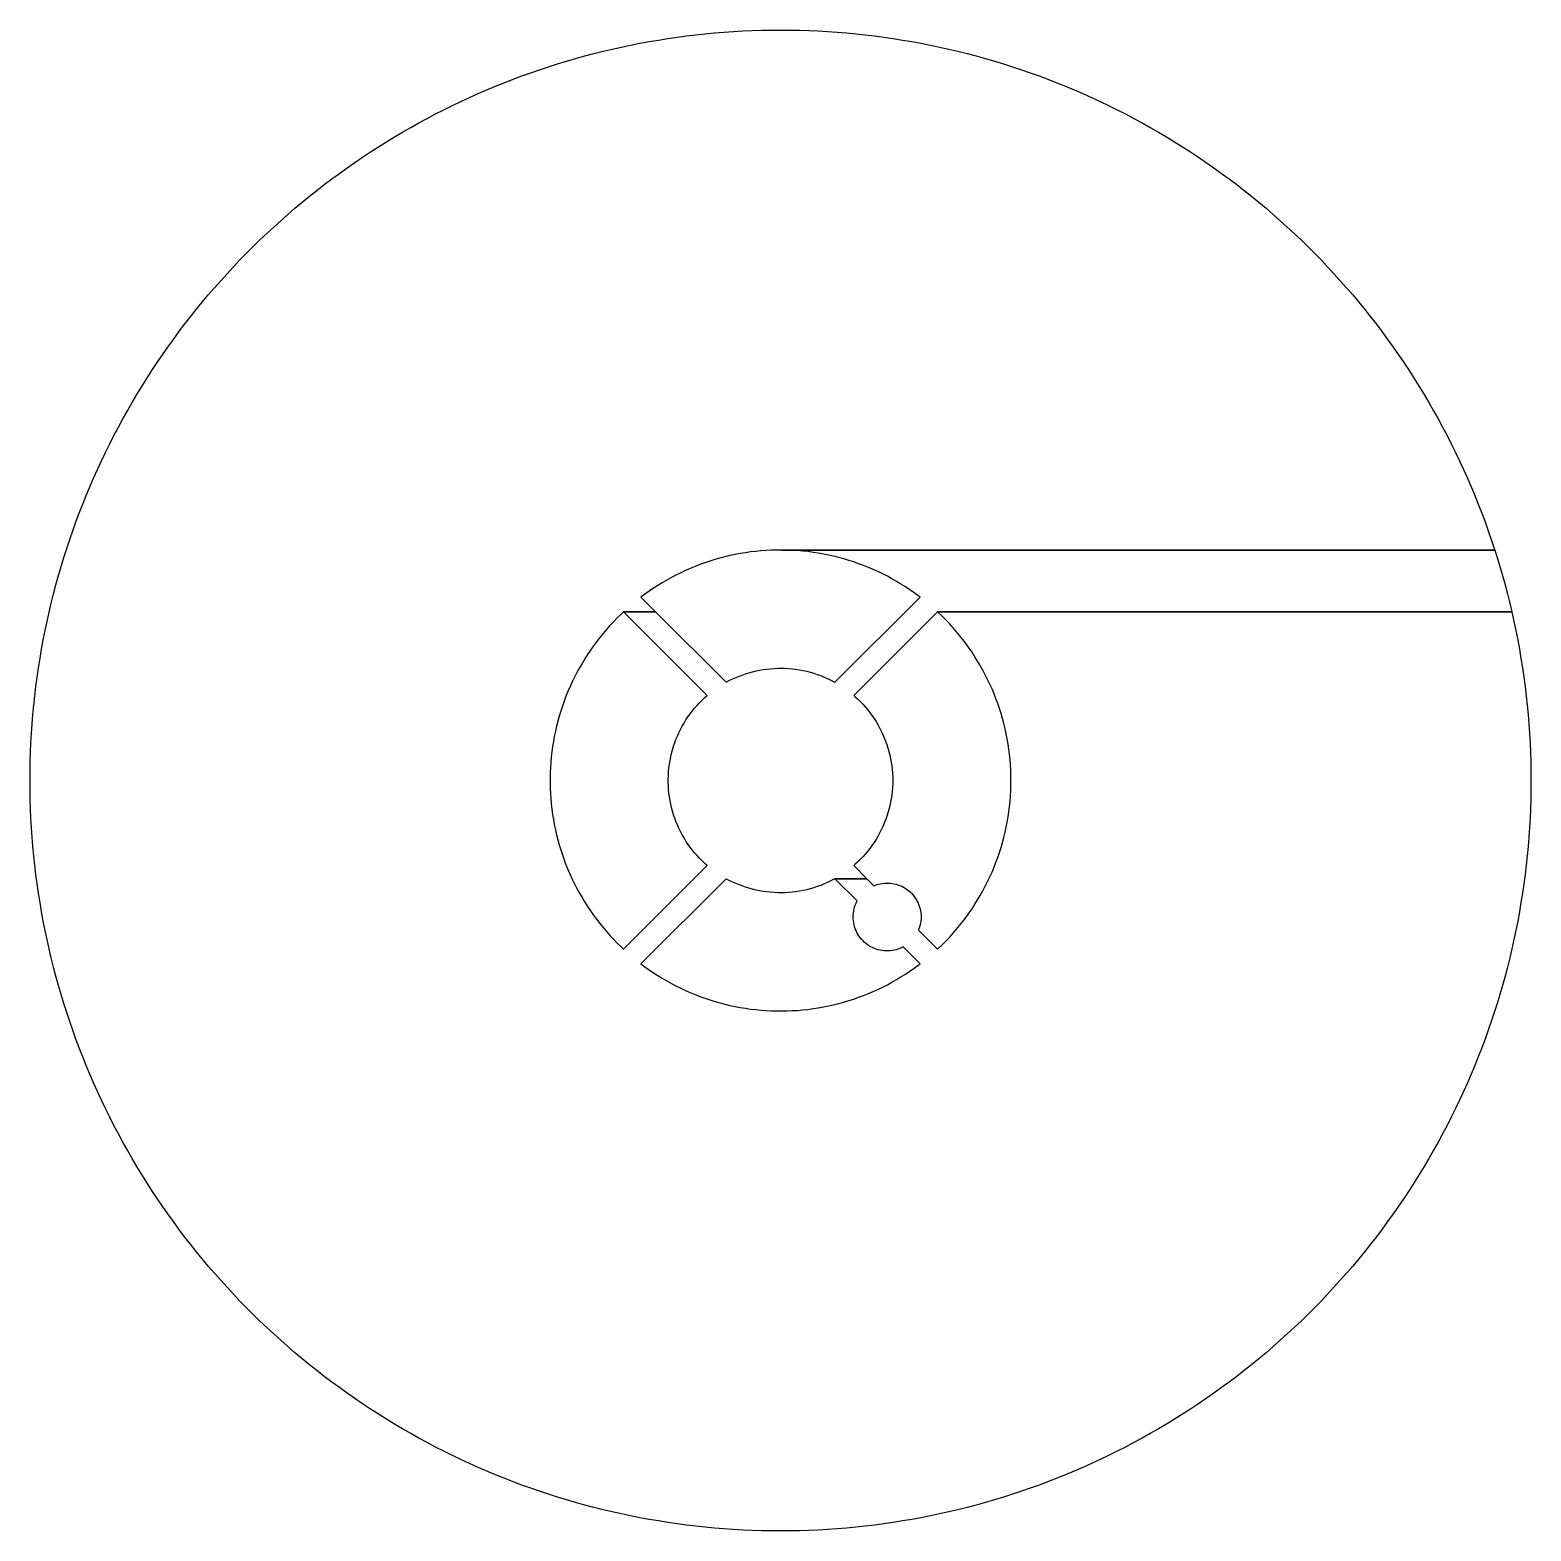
# Model space of a CAD drawing. Extents: x -12700 to 12700, y -12700 to 12700.
import ezdxf

# ---------------------------------------------------------------- set-up
doc = ezdxf.new("R2010")
doc.units = 0
doc.layers.add('L1D0', color=1, linetype='CONTINUOUS')

msp = doc.modelspace()

# ---------------------------------------------------------------- linework, layer by layer
at = {"layer": 'L1D0'}
msp.add_lwpolyline([(0, -12700.084), (-159.59, -12699.081), (-319.154, -12696.073), (-478.668, -12691.06), (-638.107, -12684.043), (-797.445, -12675.023), (-956.657, -12664.001), (-1115.718, -12650.98), (-1274.602, -12635.961), (-1433.286, -12618.947), (-1591.743, -12599.94), (-1749.948, -12578.943), (-1907.878, -12555.96), (-2065.506, -12530.994), (-2222.807, -12504.049), (-2379.758, -12475.13), (-2536.333, -12444.241), (-2692.508, -12411.387), (-2848.257, -12376.573), (-3003.557, -12339.804), (-3158.382, -12301.087), (-3312.709, -12260.427), (-3466.512, -12217.832), (-3619.768, -12173.307), (-3772.453, -12126.86), (-3924.542, -12078.497), (-4076.011, -12028.228), (-4226.836, -11976.059), (-4376.994, -11921.998), (-4526.461, -11866.056), (-4675.213, -11808.239), (-4823.226, -11748.558), (-4970.478, -11687.021), (-5116.945, -11623.639), (-5262.605, -11558.422), (-5407.433, -11491.379), (-5551.407, -11422.522), (-5694.504, -11351.861), (-5836.703, -11279.407), (-5977.979, -11205.172), (-6118.312, -11129.168), (-6257.678, -11051.406), (-6396.057, -10971.9), (-6533.425, -10890.66), (-6669.762, -10807.701), (-6805.045, -10723.035), (-6939.254, -10636.676), (-7072.367, -10548.637), (-7204.363, -10458.933), (-7335.222, -10367.577), (-7464.922, -10274.583), (-7593.443, -10179.968), (-7720.766, -10083.744), (-7846.869, -9985.929), (-7971.733, -9886.536), (-8095.338, -9785.583), (-8217.665, -9683.084), (-8338.694, -9579.056), (-8458.406, -9473.515), (-8576.783, -9366.478), (-8693.805, -9257.962), (-8809.455, -9147.985), (-8923.713, -9036.563), (-9036.563, -8923.713), (-9147.985, -8809.455), (-9257.962, -8693.805), (-9366.478, -8576.783), (-9473.515, -8458.406), (-9579.056, -8338.694), (-9683.084, -8217.665), (-9785.583, -8095.338), (-9886.536, -7971.733), (-9985.929, -7846.869), (-10083.744, -7720.766), (-10179.968, -7593.443), (-10274.583, -7464.922), (-10367.577, -7335.222), (-10458.933, -7204.363), (-10548.637, -7072.367), (-10636.676, -6939.254), (-10723.035, -6805.045), (-10807.701, -6669.762), (-10890.66, -6533.425), (-10971.9, -6396.057), (-11051.406, -6257.678), (-11129.168, -6118.312), (-11205.172, -5977.979), (-11279.407, -5836.703), (-11351.861, -5694.504), (-11422.522, -5551.407), (-11491.379, -5407.433), (-11558.422, -5262.605), (-11623.639, -5116.945), (-11687.021, -4970.478), (-11748.558, -4823.226), (-11808.239, -4675.213), (-11866.056, -4526.461), (-11921.998, -4376.994), (-11976.059, -4226.836), (-12028.228, -4076.011), (-12078.497, -3924.542), (-12126.86, -3772.453), (-12173.307, -3619.768), (-12217.832, -3466.512), (-12260.427, -3312.709), (-12301.087, -3158.382), (-12339.804, -3003.557), (-12376.573, -2848.257), (-12411.387, -2692.508), (-12444.241, -2536.333), (-12475.13, -2379.758), (-12504.049, -2222.807), (-12530.994, -2065.506), (-12555.96, -1907.878), (-12578.943, -1749.948), (-12599.94, -1591.743), (-12618.947, -1433.286), (-12635.961, -1274.602), (-12650.98, -1115.718), (-12664.001, -956.657), (-12675.023, -797.445), (-12684.043, -638.107), (-12691.06, -478.668), (-12696.073, -319.154), (-12699.081, -159.59), (-12700.084, 0), (-12699.081, 159.59), (-12696.073, 319.154), (-12691.06, 478.668), (-12684.043, 638.107), (-12675.023, 797.445), (-12664.001, 956.657), (-12650.98, 1115.718), (-12635.961, 1274.602), (-12618.947, 1433.286), (-12599.94, 1591.743), (-12578.943, 1749.948), (-12555.96, 1907.878), (-12530.994, 2065.506), (-12504.049, 2222.807), (-12475.13, 2379.758), (-12444.241, 2536.333), (-12411.387, 2692.508), (-12376.573, 2848.257), (-12339.804, 3003.557), (-12301.087, 3158.382), (-12260.427, 3312.709), (-12217.832, 3466.512), (-12173.307, 3619.768), (-12126.86, 3772.453), (-12078.497, 3924.542), (-12028.228, 4076.011), (-11976.059, 4226.836), (-11921.998, 4376.994), (-11866.056, 4526.461), (-11808.239, 4675.213), (-11748.558, 4823.226), (-11687.021, 4970.478), (-11623.639, 5116.945), (-11558.422, 5262.605), (-11491.379, 5407.433), (-11422.522, 5551.407), (-11351.861, 5694.504), (-11279.407, 5836.703), (-11205.172, 5977.979), (-11129.168, 6118.312), (-11051.406, 6257.678), (-10971.9, 6396.057), (-10890.66, 6533.425), (-10807.701, 6669.762), (-10723.035, 6805.045), (-10636.676, 6939.254), (-10548.637, 7072.367), (-10458.933, 7204.363), (-10367.577, 7335.222), (-10274.583, 7464.922), (-10179.968, 7593.443), (-10083.744, 7720.766), (-9985.929, 7846.869), (-9886.536, 7971.733), (-9785.583, 8095.338), (-9683.084, 8217.665), (-9579.056, 8338.694), (-9473.515, 8458.406), (-9366.478, 8576.783), (-9257.962, 8693.805), (-9147.985, 8809.455), (-9036.563, 8923.713), (-8923.713, 9036.563), (-8809.455, 9147.985), (-8693.805, 9257.962), (-8576.783, 9366.478), (-8458.406, 9473.515), (-8338.694, 9579.056), (-8217.665, 9683.084), (-8095.338, 9785.583), (-7971.733, 9886.536), (-7846.869, 9985.929), (-7720.766, 10083.744), (-7593.443, 10179.968), (-7464.922, 10274.583), (-7335.222, 10367.577), (-7204.363, 10458.933), (-7072.367, 10548.637), (-6939.254, 10636.676), (-6805.045, 10723.035), (-6669.762, 10807.701), (-6533.425, 10890.66), (-6396.057, 10971.9), (-6257.678, 11051.406), (-6118.312, 11129.168), (-5977.979, 11205.172), (-5836.703, 11279.407), (-5694.504, 11351.861), (-5551.407, 11422.522), (-5407.433, 11491.379), (-5262.605, 11558.422), (-5116.945, 11623.639), (-4970.478, 11687.021), (-4823.226, 11748.558), (-4675.213, 11808.239), (-4526.461, 11866.056), (-4376.994, 11921.998), (-4226.836, 11976.059), (-4076.011, 12028.228), (-3924.542, 12078.497), (-3772.453, 12126.86), (-3619.768, 12173.307), (-3466.512, 12217.832), (-3312.709, 12260.427), (-3158.382, 12301.087), (-3003.557, 12339.804), (-2848.257, 12376.573), (-2692.508, 12411.387), (-2536.333, 12444.241), (-2379.758, 12475.13), (-2222.807, 12504.049), (-2065.506, 12530.994), (-1907.878, 12555.96), (-1749.948, 12578.943), (-1591.743, 12599.94), (-1433.286, 12618.947), (-1274.602, 12635.961), (-1115.718, 12650.98), (-956.657, 12664.001), (-797.445, 12675.023), (-638.107, 12684.043), (-478.668, 12691.06), (-319.154, 12696.073), (-159.59, 12699.081), (0, 12700.084), (159.59, 12699.081), (319.154, 12696.073), (478.668, 12691.06), (638.107, 12684.043), (797.445, 12675.023), (956.657, 12664.001), (1115.718, 12650.98), (1274.602, 12635.961), (1433.286, 12618.947), (1591.743, 12599.94), (1749.948, 12578.943), (1907.878, 12555.96), (2065.506, 12530.994), (2222.807, 12504.049), (2379.758, 12475.13), (2536.333, 12444.241), (2692.508, 12411.387), (2848.257, 12376.573), (3003.557, 12339.804), (3158.382, 12301.087), (3312.709, 12260.427), (3466.512, 12217.832), (3619.768, 12173.307), (3772.453, 12126.86), (3924.542, 12078.497), (4076.011, 12028.228), (4226.836, 11976.059), (4376.994, 11921.998), (4526.461, 11866.056), (4675.213, 11808.239), (4823.226, 11748.558), (4970.478, 11687.021), (5116.945, 11623.639), (5262.605, 11558.422), (5407.433, 11491.379), (5551.407, 11422.522), (5694.504, 11351.861), (5836.703, 11279.407), (5977.979, 11205.172), (6118.312, 11129.168), (6257.678, 11051.406), (6396.057, 10971.9), (6533.425, 10890.66), (6669.762, 10807.701), (6805.045, 10723.035), (6939.254, 10636.676), (7072.367, 10548.637), (7204.363, 10458.933), (7335.222, 10367.577), (7464.922, 10274.583), (7593.443, 10179.968), (7720.766, 10083.744), (7846.869, 9985.929), (7971.733, 9886.536), (8095.338, 9785.583), (8217.665, 9683.084), (8338.694, 9579.056), (8458.406, 9473.515), (8576.783, 9366.478), (8693.805, 9257.962), (8809.455, 9147.985), (8923.713, 9036.563), (9036.563, 8923.713), (9147.985, 8809.455), (9257.962, 8693.805), (9366.478, 8576.783), (9473.515, 8458.406), (9579.056, 8338.694), (9683.084, 8217.665), (9785.583, 8095.338), (9886.536, 7971.733), (9985.929, 7846.869), (10083.744, 7720.766), (10179.968, 7593.443), (10274.583, 7464.922), (10367.577, 7335.222), (10458.933, 7204.363), (10548.637, 7072.367), (10636.676, 6939.254), (10723.035, 6805.045), (10807.701, 6669.762), (10890.66, 6533.425), (10971.9, 6396.057), (11051.406, 6257.678), (11129.168, 6118.312), (11205.172, 5977.979), (11279.407, 5836.703), (11351.861, 5694.504), (11422.522, 5551.407), (11491.379, 5407.433), (11558.422, 5262.605), (11623.639, 5116.945), (11687.021, 4970.478), (11748.558, 4823.226), (11808.239, 4675.213), (11866.056, 4526.461), (11921.998, 4376.994), (11976.059, 4226.836), (12028.228, 4076.011), (12078.497, 3924.542), (12086.294, 3900.021), (22.116, 3900.021), (-66.346, 3899.519), (-154.774, 3897.011), (-243.122, 3892.498), (-331.346, 3885.983), (-419.399, 3877.468), (-507.236, 3866.958), (-594.812, 3854.459), (-682.082, 3839.976), (-769.001, 3823.518), (-855.525, 3805.093), (-941.608, 3784.71), (-1027.207, 3762.379), (-1112.277, 3738.113), (-1196.775, 3711.924), (-1280.658, 3683.825), (-1363.881, 3653.831), (-1446.403, 3621.957), (-1528.181, 3588.219), (-1609.172, 3552.635), (-1689.336, 3515.224), (-1768.63, 3476.003), (-1847.014, 3434.995), (-1924.449, 3392.219), (-2000.892, 3347.698), (-2076.307, 3301.454), (-2150.653, 3253.512), (-2223.893, 3203.896), (-2295.989, 3152.632), (-2361.929, 3103.455), (-2114.237, 2855.763), (-2655.881, 2855.763), (-2702.501, 2811.964), (-2765.584, 2749.945), (-2827.244, 2686.511), (-2887.45, 2621.696), (-2946.169, 2555.531), (-3003.374, 2488.051), (-3059.033, 2419.292), (-3113.118, 2349.287), (-3165.601, 2278.074), (-3216.456, 2205.689), (-3265.656, 2132.169), (-3313.175, 2057.552), (-3358.991, 1981.876), (-3403.078, 1905.181), (-3445.414, 1827.506), (-3485.977, 1748.89), (-3524.747, 1669.375), (-3561.703, 1589), (-3596.827, 1507.808), (-3630.101, 1425.841), (-3661.506, 1343.14), (-3691.028, 1259.747), (-3718.651, 1175.707), (-3744.361, 1091.062), (-3768.144, 1005.855), (-3789.988, 920.131), (-3809.883, 833.933), (-3827.817, 747.307), (-3843.782, 660.296), (-3857.77, 572.945), (-3869.772, 485.299), (-3879.784, 397.404), (-3887.799, 309.304), (-3893.814, 221.045), (-3897.826, 132.673), (-3899.833, 44.232), (-3899.833, -44.232), (-3897.826, -132.673), (-3893.814, -221.045), (-3887.799, -309.304), (-3879.784, -397.404), (-3869.772, -485.299), (-3857.77, -572.945), (-3843.782, -660.296), (-3827.817, -747.307), (-3809.883, -833.933), (-3789.988, -920.131), (-3768.144, -1005.855), (-3744.361, -1091.062), (-3718.651, -1175.707), (-3691.028, -1259.747), (-3661.506, -1343.14), (-3630.101, -1425.841), (-3596.827, -1507.808), (-3561.703, -1589), (-3524.747, -1669.375), (-3485.977, -1748.89), (-3445.414, -1827.506), (-3403.078, -1905.181), (-3358.991, -1981.876), (-3313.175, -2057.552), (-3265.656, -2132.169), (-3216.456, -2205.689), (-3165.601, -2278.074), (-3113.118, -2349.287), (-3059.033, -2419.292), (-3003.374, -2488.051), (-2946.169, -2555.531), (-2887.45, -2621.696), (-2827.244, -2686.511), (-2765.584, -2749.945), (-2702.501, -2811.964), (-2655.883, -2855.761), (-1239.843, -1439.721), (-1282.093, -1402.338), (-1327.059, -1359.863), (-1370.619, -1315.947), (-1412.726, -1270.637), (-1453.336, -1223.98), (-1492.406, -1176.026), (-1529.895, -1126.825), (-1565.762, -1076.431), (-1599.97, -1024.895), (-1632.482, -972.274), (-1663.264, -918.622), (-1692.284, -863.997), (-1719.51, -808.456), (-1744.913, -752.058), (-1768.468, -694.863), (-1790.149, -636.932), (-1809.932, -578.326), (-1827.797, -519.107), (-1843.725, -459.337), (-1857.7, -399.081), (-1869.705, -338.403), (-1879.73, -277.365), (-1887.762, -216.034), (-1893.793, -154.473), (-1897.818, -92.749), (-1899.831, -30.927), (-1899.831, 30.928), (-1897.818, 92.75), (-1893.793, 154.474), (-1887.762, 216.035), (-1879.73, 277.366), (-1869.705, 338.404), (-1857.7, 399.082), (-1843.725, 459.338), (-1827.797, 519.108), (-1809.932, 578.327), (-1790.149, 636.933), (-1768.468, 694.864), (-1744.913, 752.059), (-1719.51, 808.457), (-1692.284, 863.998), (-1663.264, 918.623), (-1632.482, 972.275), (-1599.97, 1024.896), (-1565.762, 1076.432), (-1529.895, 1126.826), (-1492.406, 1176.027), (-1453.336, 1223.981), (-1412.726, 1270.638), (-1370.619, 1315.948), (-1327.059, 1359.864), (-1282.093, 1402.339), (-1239.842, 1439.724), (-2655.881, 2855.763), (-2114.237, 2855.763), (-920.506, 1662.03), (-877.741, 1685.197), (-822.424, 1712.874), (-766.234, 1738.736), (-709.233, 1762.755), (-651.48, 1784.906), (-593.037, 1805.166), (-533.965, 1823.513), (-474.328, 1839.927), (-414.188, 1854.391), (-353.608, 1866.89), (-292.655, 1877.411), (-231.39, 1885.942), (-169.881, 1892.474), (-108.192, 1897.001), (-46.388, 1899.518), (15.464, 1900.021), (77.301, 1898.511), (139.056, 1894.989), (200.663, 1889.458), (262.058, 1881.926), (323.175, 1872.399), (383.95, 1860.887), (444.318, 1847.404), (504.214, 1831.963), (563.577, 1814.58), (622.342, 1795.274), (680.448, 1774.066), (737.833, 1750.977), (794.435, 1726.033), (850.196, 1699.26), (905.056, 1670.686), (920.481, 1662.002), (2361.803, 3103.325), (2331.596, 3126.39), (2260.086, 3178.469), (2187.414, 3228.912), (2113.616, 3277.694), (2038.731, 3324.79), (1962.797, 3370.175), (1885.853, 3413.827), (1807.939, 3455.721), (1729.094, 3495.838), (1649.36, 3534.157), (1568.777, 3570.657), (1487.388, 3605.32), (1405.233, 3638.128), (1322.355, 3669.064), (1238.796, 3698.112), (1154.601, 3725.258), (1069.811, 3750.488), (984.471, 3773.787), (898.624, 3795.145), (812.315, 3814.551), (725.588, 3831.993), (638.488, 3847.465), (551.059, 3860.957), (463.347, 3872.462), (375.396, 3881.975), (287.253, 3889.491), (198.961, 3895.005), (110.567, 3898.516), (22.116, 3900.021), (12086.294, 3900.021), (12126.86, 3772.453), (12173.307, 3619.768), (12217.832, 3466.512), (12260.427, 3312.709), (12301.087, 3158.382), (12339.804, 3003.557), (12374.792, 2855.78), (2655.902, 2855.78), (1239.728, 1439.606), (1259.098, 1423.022), (1304.75, 1381.285), (1349.019, 1338.084), (1391.858, 1293.465), (1433.222, 1247.475), (1473.068, 1200.163), (1511.352, 1151.579), (1548.034, 1101.775), (1583.077, 1050.803), (1616.441, 998.718), (1648.092, 945.574), (1677.997, 891.428), (1706.124, 836.338), (1732.442, 780.361), (1756.924, 723.557), (1779.545, 665.987), (1800.28, 607.71), (1819.107, 548.79), (1836.006, 489.288), (1850.959, 429.267), (1863.95, 368.792), (1874.967, 307.926), (1883.996, 246.733), (1891.029, 185.279), (1896.058, 123.628), (1899.077, 61.847), (1900.084, 0), (1899.077, -61.846), (1896.058, -123.627), (1891.029, -185.278), (1883.996, -246.732), (1874.967, -307.925), (1863.95, -368.791), (1850.959, -429.266), (1836.006, -489.287), (1819.107, -548.789), (1800.28, -607.709), (1779.545, -665.986), (1756.924, -723.556), (1732.442, -780.36), (1706.124, -836.337), (1677.997, -891.427), (1648.092, -945.573), (1616.441, -998.717), (1583.077, -1050.802), (1548.034, -1101.774), (1511.352, -1151.578), (1473.068, -1200.162), (1433.222, -1247.474), (1391.858, -1293.464), (1349.019, -1338.083), (1304.75, -1381.284), (1259.098, -1423.021), (1239.729, -1439.604), (1462.126, -1662.001), (920.482, -1662.001), (905.056, -1670.685), (850.196, -1699.259), (794.435, -1726.032), (737.833, -1750.976), (680.448, -1774.065), (622.342, -1795.273), (563.577, -1814.579), (504.214, -1831.962), (444.318, -1847.403), (383.95, -1860.886), (323.175, -1872.398), (262.058, -1881.925), (200.663, -1889.457), (139.056, -1894.988), (77.301, -1898.51), (15.464, -1900.02), (-46.388, -1899.517), (-108.192, -1897), (-169.881, -1892.473), (-231.39, -1885.941), (-292.655, -1877.41), (-353.608, -1866.889), (-414.188, -1854.39), (-474.328, -1839.926), (-533.965, -1823.512), (-593.037, -1805.165), (-651.48, -1784.905), (-709.233, -1762.754), (-766.234, -1738.735), (-822.424, -1712.873), (-877.741, -1685.196), (-920.508, -1662.028), (-2361.932, -3103.454), (-2295.989, -3152.632), (-2223.893, -3203.896), (-2150.653, -3253.512), (-2076.307, -3301.454), (-2000.892, -3347.698), (-1924.449, -3392.219), (-1847.014, -3434.995), (-1768.63, -3476.003), (-1689.336, -3515.224), (-1609.172, -3552.635), (-1528.181, -3588.219), (-1446.403, -3621.957), (-1363.881, -3653.831), (-1280.658, -3683.825), (-1196.775, -3711.924), (-1112.277, -3738.113), (-1027.207, -3762.379), (-941.608, -3784.71), (-855.525, -3805.093), (-769.001, -3823.518), (-682.082, -3839.976), (-594.812, -3854.459), (-507.236, -3866.958), (-419.399, -3877.468), (-331.346, -3885.983), (-243.122, -3892.498), (-154.774, -3897.011), (-66.346, -3899.519), (22.116, -3900.021), (110.567, -3898.516), (198.961, -3895.005), (287.253, -3889.491), (375.396, -3881.975), (463.347, -3872.462), (551.059, -3860.957), (638.488, -3847.465), (725.588, -3831.993), (812.315, -3814.551), (898.624, -3795.145), (984.471, -3773.787), (1069.811, -3750.488), (1154.601, -3725.258), (1238.796, -3698.112), (1322.355, -3669.064), (1405.233, -3638.128), (1487.388, -3605.32), (1568.777, -3570.657), (1649.36, -3534.157), (1729.094, -3495.838), (1807.939, -3455.721), (1885.853, -3413.827), (1962.797, -3370.175), (2038.731, -3324.79), (2113.616, -3277.694), (2187.414, -3228.912), (2260.086, -3178.469), (2331.596, -3126.39), (2361.805, -3103.324), (2074.719, -2816.238), (2051.43, -2828.191), (2020.266, -2841.919), (1988.343, -2853.776), (1955.774, -2863.722), (1922.673, -2871.721), (1889.157, -2877.744), (1855.342, -2881.772), (1821.348, -2883.789), (1787.294, -2883.789), (1753.301, -2881.772), (1719.486, -2877.744), (1685.969, -2871.721), (1652.868, -2863.722), (1620.299, -2853.776), (1588.377, -2841.919), (1557.213, -2828.191), (1526.916, -2812.641), (1497.595, -2795.324), (1469.35, -2776.3), (1442.283, -2755.636), (1416.487, -2733.405), (1392.053, -2709.685), (1369.067, -2684.559), (1347.61, -2658.115), (1327.758, -2630.447), (1309.579, -2601.652), (1293.138, -2571.83), (1278.493, -2541.086), (1265.695, -2509.529), (1254.788, -2477.269), (1245.812, -2444.42), (1238.798, -2411.096), (1233.77, -2377.416), (1230.746, -2343.496), (1229.737, -2309.458), (1230.746, -2275.419), (1233.77, -2241.5), (1238.798, -2207.819), (1245.812, -2174.496), (1254.788, -2141.647), (1265.695, -2109.387), (1278.493, -2077.829), (1293.138, -2047.086), (1297.555, -2039.074), (920.482, -1662.001), (1462.126, -1662.001), (1580.564, -1780.439), (1588.377, -1776.997), (1620.299, -1765.139), (1652.868, -1755.193), (1685.969, -1747.195), (1719.486, -1741.171), (1753.301, -1737.143), (1787.294, -1735.126), (1821.348, -1735.126), (1855.342, -1737.143), (1889.157, -1741.171), (1922.673, -1747.195), (1955.774, -1755.193), (1988.343, -1765.139), (2020.266, -1776.997), (2051.43, -1790.724), (2081.726, -1806.274), (2111.048, -1823.592), (2139.292, -1842.616), (2166.36, -1863.279), (2192.156, -1885.51), (2216.589, -1909.231), (2239.575, -1934.356), (2261.032, -1960.8), (2280.885, -1988.468), (2299.063, -2017.264), (2315.504, -2047.086), (2330.149, -2077.829), (2342.948, -2109.387), (2353.854, -2141.647), (2362.83, -2174.496), (2369.844, -2207.819), (2374.872, -2241.5), (2377.896, -2275.419), (2378.905, -2309.458), (2377.896, -2343.496), (2374.872, -2377.416), (2369.844, -2411.096), (2362.83, -2444.42), (2353.854, -2477.269), (2342.948, -2509.529), (2333.341, -2533.216), (2655.904, -2855.779), (2670.436, -2842.433), (2734.218, -2781.133), (2796.594, -2718.403), (2857.531, -2654.274), (2916.997, -2588.78), (2974.963, -2521.953), (3031.398, -2453.829), (3086.274, -2384.443), (3139.561, -2313.829), (3191.234, -2242.026), (3241.264, -2169.068), (3289.627, -2094.995), (3336.298, -2019.844), (3381.252, -1943.654), (3424.466, -1866.464), (3465.918, -1788.313), (3505.587, -1709.242), (3543.453, -1629.292), (3579.495, -1548.504), (3613.696, -1466.919), (3646.038, -1384.579), (3676.504, -1301.527), (3705.078, -1217.805), (3731.746, -1133.457), (3756.494, -1048.526), (3779.309, -963.055), (3800.18, -877.088), (3819.096, -790.671), (3836.046, -703.846), (3851.024, -616.66), (3864.019, -529.156), (3875.027, -441.38), (3884.041, -353.377), (3891.057, -265.192), (3896.071, -176.87), (3899.08, -88.458), (3900.084, 0), (3899.08, 88.458), (3896.071, 176.87), (3891.057, 265.192), (3884.041, 353.377), (3875.027, 441.38), (3864.019, 529.156), (3851.024, 616.66), (3836.046, 703.846), (3819.096, 790.671), (3800.18, 877.088), (3779.309, 963.055), (3756.494, 1048.526), (3731.746, 1133.457), (3705.078, 1217.805), (3676.504, 1301.527), (3646.038, 1384.579), (3613.696, 1466.919), (3579.495, 1548.504), (3543.453, 1629.292), (3505.587, 1709.242), (3465.918, 1788.313), (3424.466, 1866.464), (3381.252, 1943.654), (3336.298, 2019.844), (3289.627, 2094.995), (3241.264, 2169.068), (3191.234, 2242.026), (3139.561, 2313.829), (3086.274, 2384.443), (3031.398, 2453.829), (2974.963, 2521.953), (2916.997, 2588.78), (2857.531, 2654.274), (2796.594, 2718.403), (2734.218, 2781.133), (2670.436, 2842.433), (2655.902, 2855.78), (12374.792, 2855.78), (12376.573, 2848.257), (12411.387, 2692.508), (12444.241, 2536.333), (12475.13, 2379.758), (12504.049, 2222.807), (12530.994, 2065.506), (12555.96, 1907.878), (12578.943, 1749.948), (12599.94, 1591.743), (12618.947, 1433.286), (12635.961, 1274.602), (12650.98, 1115.718), (12664.001, 956.657), (12675.023, 797.445), (12684.043, 638.107), (12691.06, 478.668), (12696.073, 319.154), (12699.081, 159.59), (12700.084, 0), (12699.081, -159.59), (12696.073, -319.154), (12691.06, -478.668), (12684.043, -638.107), (12675.023, -797.445), (12664.001, -956.657), (12650.98, -1115.718), (12635.961, -1274.602), (12618.947, -1433.286), (12599.94, -1591.743), (12578.943, -1749.948), (12555.96, -1907.878), (12530.994, -2065.506), (12504.049, -2222.807), (12475.13, -2379.758), (12444.241, -2536.333), (12411.387, -2692.508), (12376.573, -2848.257), (12339.804, -3003.557), (12301.087, -3158.382), (12260.427, -3312.709), (12217.832, -3466.512), (12173.307, -3619.768), (12126.86, -3772.453), (12078.497, -3924.542), (12028.228, -4076.011), (11976.059, -4226.836), (11921.998, -4376.994), (11866.056, -4526.461), (11808.239, -4675.213), (11748.558, -4823.226), (11687.021, -4970.478), (11623.639, -5116.945), (11558.422, -5262.605), (11491.379, -5407.433), (11422.522, -5551.407), (11351.861, -5694.504), (11279.407, -5836.703), (11205.172, -5977.979), (11129.168, -6118.312), (11051.406, -6257.678), (10971.9, -6396.057), (10890.66, -6533.425), (10807.701, -6669.762), (10723.035, -6805.045), (10636.676, -6939.254), (10548.637, -7072.367), (10458.933, -7204.363), (10367.577, -7335.222), (10274.583, -7464.922), (10179.968, -7593.443), (10083.744, -7720.766), (9985.929, -7846.869), (9886.536, -7971.733), (9785.583, -8095.338), (9683.084, -8217.665), (9579.056, -8338.694), (9473.515, -8458.406), (9366.478, -8576.783), (9257.962, -8693.805), (9147.985, -8809.455), (9036.563, -8923.713), (8923.713, -9036.563), (8809.455, -9147.985), (8693.805, -9257.962), (8576.783, -9366.478), (8458.406, -9473.515), (8338.694, -9579.056), (8217.665, -9683.084), (8095.338, -9785.583), (7971.733, -9886.536), (7846.869, -9985.929), (7720.766, -10083.744), (7593.443, -10179.968), (7464.922, -10274.583), (7335.222, -10367.577), (7204.363, -10458.933), (7072.367, -10548.637), (6939.254, -10636.676), (6805.045, -10723.035), (6669.762, -10807.701), (6533.425, -10890.66), (6396.057, -10971.9), (6257.678, -11051.406), (6118.312, -11129.168), (5977.979, -11205.172), (5836.703, -11279.407), (5694.504, -11351.861), (5551.407, -11422.522), (5407.433, -11491.379), (5262.605, -11558.422), (5116.945, -11623.639), (4970.478, -11687.021), (4823.226, -11748.558), (4675.213, -11808.239), (4526.461, -11866.056), (4376.994, -11921.998), (4226.836, -11976.059), (4076.011, -12028.228), (3924.542, -12078.497), (3772.453, -12126.86), (3619.768, -12173.307), (3466.512, -12217.832), (3312.709, -12260.427), (3158.382, -12301.087), (3003.557, -12339.804), (2848.257, -12376.573), (2692.508, -12411.387), (2536.333, -12444.241), (2379.758, -12475.13), (2222.807, -12504.049), (2065.506, -12530.994), (1907.878, -12555.96), (1749.948, -12578.943), (1591.743, -12599.94), (1433.286, -12618.947), (1274.602, -12635.961), (1115.718, -12650.98), (956.657, -12664.001), (797.445, -12675.023), (638.107, -12684.043), (478.668, -12691.06), (319.154, -12696.073), (159.59, -12699.081)], close=True, dxfattribs=at)

doc.saveas('drawing.dxf')
